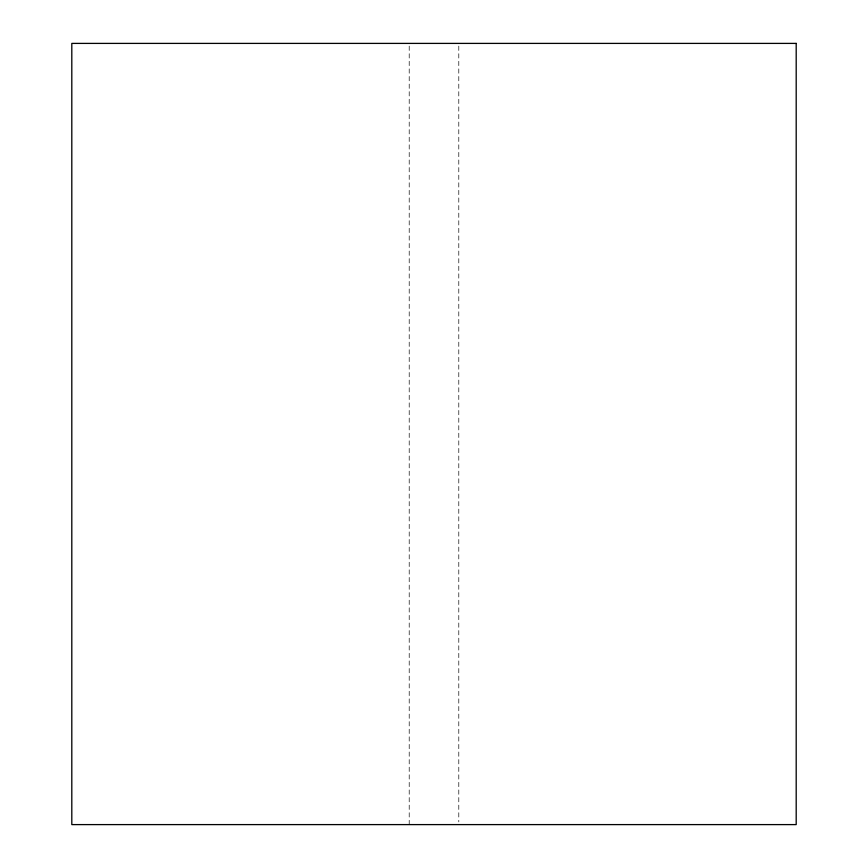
<?xml version="1.0" encoding="UTF-8"?>
<svg xmlns="http://www.w3.org/2000/svg" width="868" height="868" viewBox="0 0 868 868"><rect width="100%" height="100%" fill="white"/><g stroke="black" fill="none" stroke-linecap="round" stroke-linejoin="round"><path stroke-width="0.65" stroke-dasharray="4.34 3.25" d="M458.792 46.112L458.792 821.887M409.208 46.112L409.208 824.6"/><path stroke-width="1.3" d="M796.195 43.4L71.805 43.4L71.805 824.6L796.195 824.6L796.195 43.4"/></g></svg>
